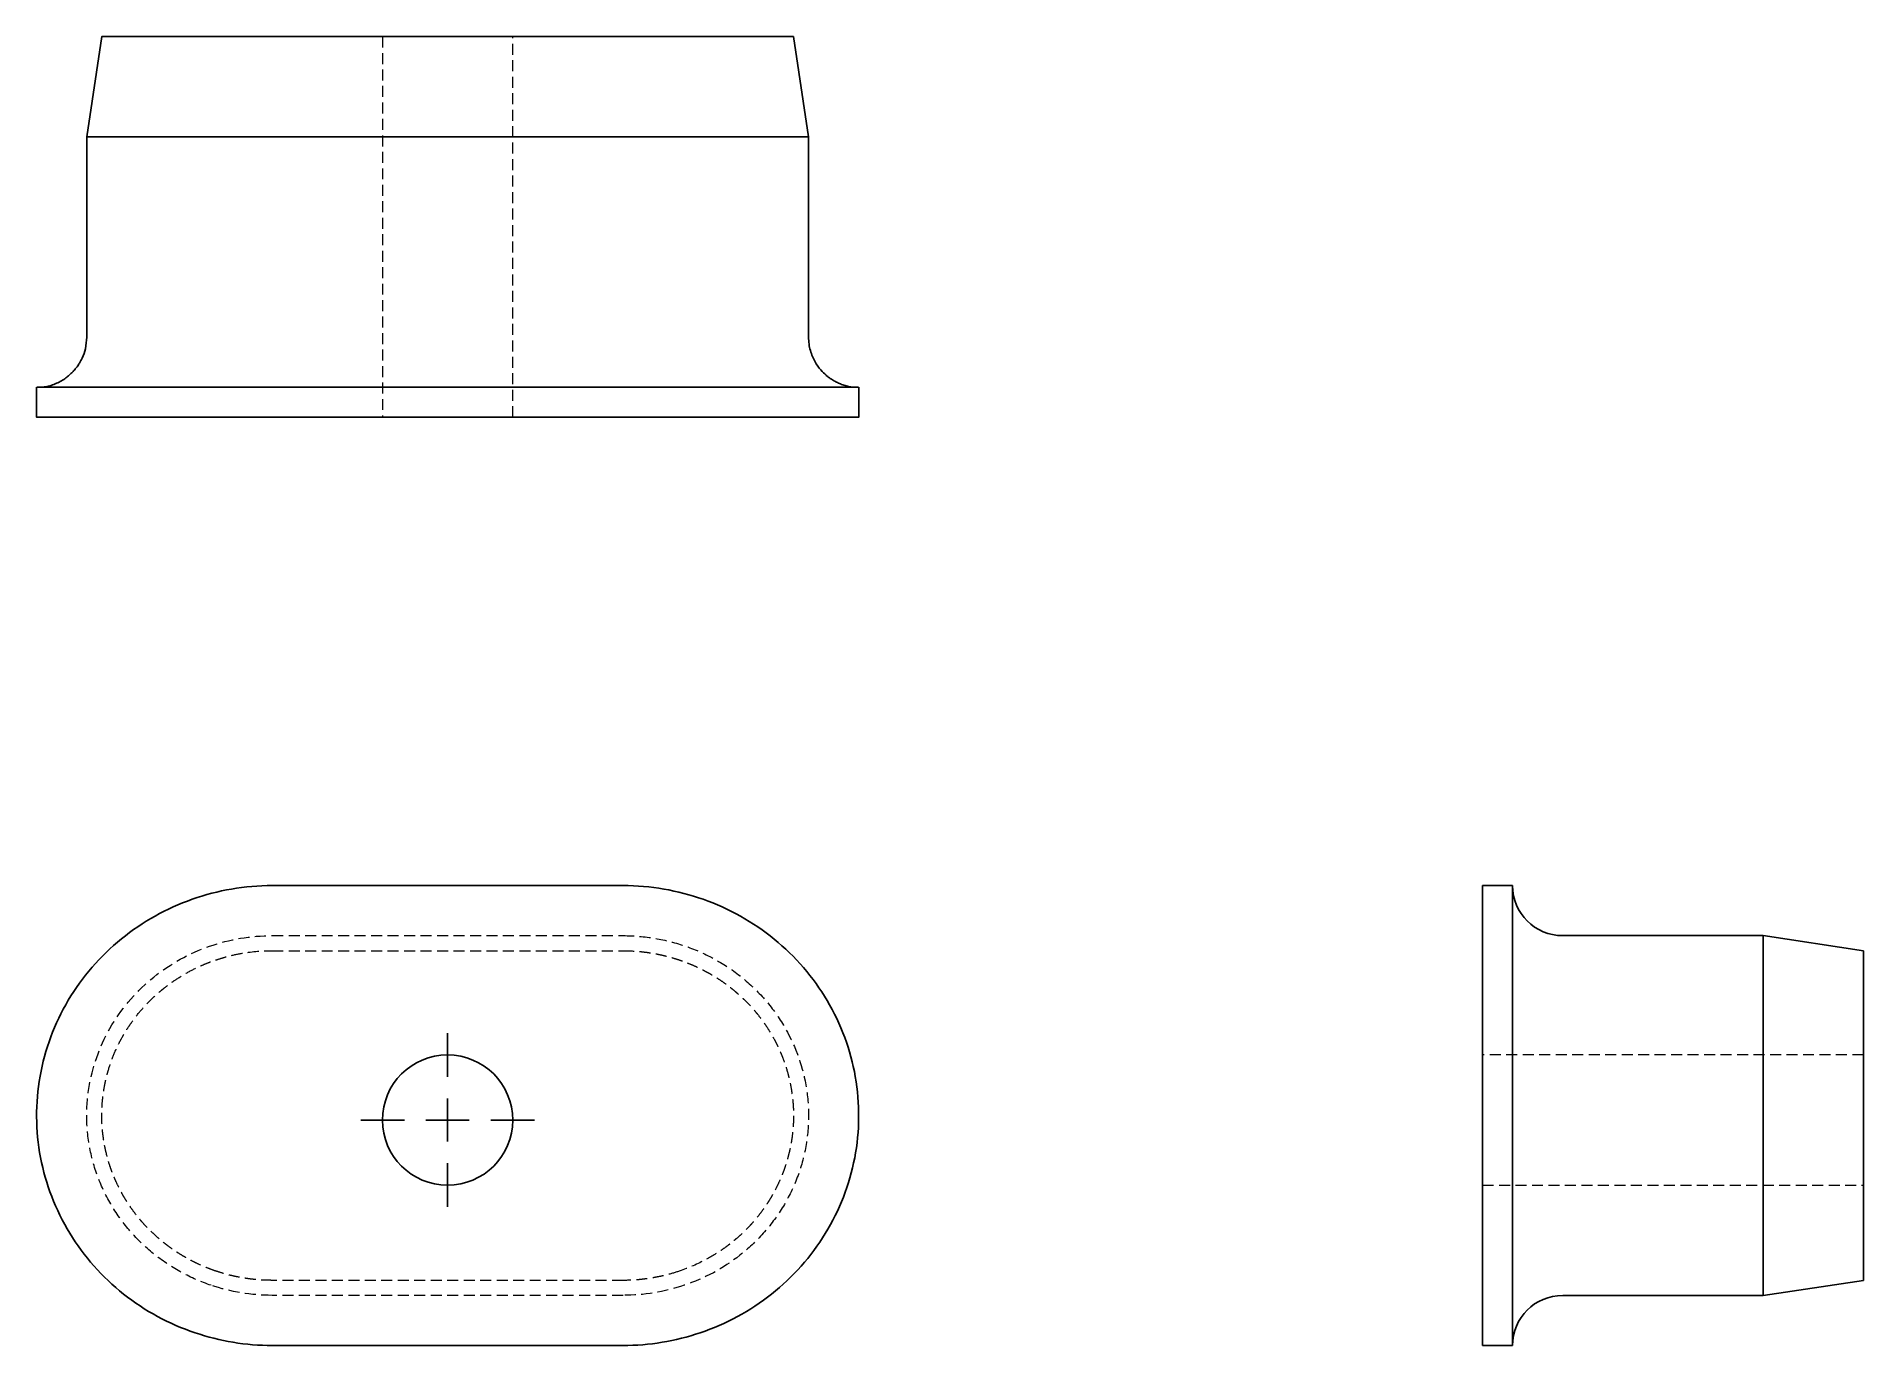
# Model space of a CAD drawing. Header units: millimetres. Extents: x 34 to 245, y 29 to 180.
import ezdxf

# ---------------------------------------------------------------- set-up
doc = ezdxf.new("R2010")
doc.units = ezdxf.units.MM
doc.linetypes.add('HIDDEN', pattern=[1.905, 1.27, -0.635])
doc.layers.add('10', color=7, linetype='Continuous')

# ---------------------------------------------------------------- blocks, each defined once
blk = doc.blocks.new('SW_CENTERMARKSYMBOL_0')
at = {"layer": '10', "color": 0}
for p, q in [((0, 5), (0, 10.03)), ((0, 0), (0, 2.5)), ((-5, 0), (-10.03, 0)), ((0, 0), (-2.5, 0)), ((0, 0), (0, -2.5)), ((0, 0), (2.5, 0)), ((5, 0), (10.03, 0)), ((0, -5), (0, -10.03))]:
    blk.add_line(p, q, dxfattribs=at)

msp = doc.modelspace()

# ---------------------------------------------------------------- linework, layer by layer
at = {"color": 7, "linetype": 'Continuous', "lineweight": 25}
for p, q in [((41.41, 180.01), (39.67, 168.43)), ((61.11, 180.01), (101.66, 180.01)), ((123.09, 168.43), (121.36, 180.01)), ((39.67, 168.43), (39.67, 145.25)), ((101.66, 168.43), (61.11, 168.43)), ((123.09, 145.25), (123.09, 168.43)), ((33.88, 139.46), (33.88, 135.99)), ((101.66, 139.46), (61.11, 139.46)), ((128.89, 135.99), (128.89, 139.46)), ((101.66, 135.99), (61.11, 135.99)), ((101.66, 81.84), (61.11, 81.84)), ((200.99, 81.84), (204.46, 81.84)), ((233.43, 76.05), (210.25, 76.05)), ((233.43, 76.05), (245.01, 74.31)), ((245.01, 36.19), (233.43, 34.46)), ((233.43, 34.46), (210.25, 34.46)), ((61.11, 28.66), (101.66, 28.66)), ((200.99, 28.66), (204.46, 28.66))]:
    msp.add_line(p, q, dxfattribs=at)
at = {"color": 7, "linetype": 'HIDDEN', "lineweight": 18}
for p, q in [((73.85, 180.01), (73.85, 135.99)), ((88.92, 135.99), (88.92, 180.01)), ((61.11, 76.05), (101.66, 76.05)), ((61.11, 74.31), (101.66, 74.31)), ((245.01, 62.26), (200.99, 62.26)), ((200.99, 47.2), (245.01, 47.2)), ((101.66, 36.19), (61.11, 36.19)), ((101.66, 34.46), (61.11, 34.46))]:
    msp.add_line(p, q, dxfattribs=at)
at = {"color": 7, "linetype": 'Continuous', "lineweight": 25}
msp.add_circle((81.38, 54.73), 7.53, dxfattribs=at)
for centre, start, end in [((210.25, 81.84), 180, 270), ((210.25, 28.66), 90, 180)]:
    msp.add_arc(centre, 5.79, start, end, dxfattribs=at)
for points, knots in [([(41.42, 180.01), (41.41, 180.01), (41.39, 180.01), (41.48, 180.01), (41.67, 180.01), (42.01, 180.01), (42.47, 180.01), (43.06, 180.01), (43.77, 180.01), (44.58, 180.01), (45.51, 180.01), (46.55, 180.01), (47.68, 180.01), (48.91, 180.01), (50.23, 180.01), (51.64, 180.01), (53.11, 180.01), (54.65, 180.01), (56.25, 180.01), (57.87, 180.01), (59.49, 180.01), (60.57, 180.01), (61.11, 180.01)], [0, 0, 0, 0, 0.00326, 0.05604, 0.106492, 0.156945, 0.20885, 0.260755, 0.311373, 0.361993, 0.413999, 0.466006, 0.517943, 0.569884, 0.623228, 0.676571, 0.730183, 0.783799, 0.83888, 0.893958, 0.946811, 1, 1, 1, 1]), ([(101.66, 180.01), (102.15, 180.01), (103.13, 180.01), (104.6, 180.01), (106.07, 180.01), (107.58, 180.01), (109.12, 180.01), (110.68, 180.01), (112.19, 180.01), (113.61, 180.01), (114.92, 180.01), (116.13, 180.01), (117.25, 180.01), (118.24, 180.01), (119.09, 180.01), (119.81, 180.01), (120.4, 180.01), (120.85, 180.01), (121.16, 180.01), (121.33, 180.01), (121.34, 180.01), (121.35, 180.01)], [0, 0, 0, 0, 0.048269, 0.096538, 0.145855, 0.195172, 0.250583, 0.305995, 0.363069, 0.420141, 0.474587, 0.529032, 0.585159, 0.641285, 0.694032, 0.746777, 0.801155, 0.855532, 0.90666, 0.957786, 1, 1, 1, 1]), ([(61.11, 168.43), (60.29, 168.43), (58.64, 168.43), (56.21, 168.43), (53.84, 168.43), (51.56, 168.43), (49.4, 168.43), (47.4, 168.43), (45.56, 168.43), (43.94, 168.43), (42.55, 168.43), (41.4, 168.43), (40.53, 168.43), (39.96, 168.43), (39.68, 168.43), (39.7, 168.43), (39.71, 168.43)], [0, 0, 0, 0, 0.074442, 0.148405, 0.222831, 0.297255, 0.371198, 0.445604, 0.520016, 0.593966, 0.668417, 0.742931, 0.816964, 0.891353, 0.965677, 1, 1, 1, 1]), ([(123.06, 168.43), (123.07, 168.43), (123.09, 168.43), (122.82, 168.43), (122.25, 168.43), (121.38, 168.43), (120.24, 168.43), (118.85, 168.43), (117.22, 168.43), (115.39, 168.43), (113.38, 168.43), (111.22, 168.43), (108.94, 168.43), (106.57, 168.43), (104.13, 168.43), (102.49, 168.43), (101.66, 168.43)], [0, 0, 0, 0, 0.032968, 0.107367, 0.181922, 0.256132, 0.330625, 0.404983, 0.479159, 0.553792, 0.628004, 0.702218, 0.776854, 0.850977, 0.92517, 1, 1, 1, 1]), ([(39.67, 145.25), (39.64, 144.8), (39.59, 143.97), (39.23, 142.97), (38.87, 142.29), (38.58, 141.85), (38.29, 141.49), (38, 141.17), (37.65, 140.85), (37.23, 140.51), (36.74, 140.18), (36.16, 139.89), (35.54, 139.65), (34.87, 139.49), (34.48, 139.47), (34.27, 139.46)], [0, 0, 0, 0, 0.12627, 0.234579, 0.294027, 0.342037, 0.382608, 0.421521, 0.470434, 0.530056, 0.600834, 0.683066, 0.776947, 0.882585, 1, 1, 1, 1]), ([(128.49, 139.46), (128.33, 139.47), (128.03, 139.48), (127.49, 139.6), (126.96, 139.77), (126.48, 139.97), (126.06, 140.19), (125.7, 140.41), (125.39, 140.63), (124.98, 140.96), (124.43, 141.51), (123.9, 142.25), (123.53, 143.02), (123.29, 143.71), (123.13, 144.46), (123.1, 144.99), (123.09, 145.25)], [0, 0, 0, 0, 0.121686, 0.226102, 0.314215, 0.386869, 0.444907, 0.489403, 0.522208, 0.551301, 0.629035, 0.732548, 0.793104, 0.858551, 0.927909, 1, 1, 1, 1]), ([(61.11, 139.46), (60.06, 139.46), (57.97, 139.46), (54.86, 139.46), (51.84, 139.46), (48.93, 139.46), (46.19, 139.46), (43.64, 139.46), (41.31, 139.46), (39.25, 139.46), (37.49, 139.46), (36.05, 139.46), (34.95, 139.46), (34.23, 139.46), (33.88, 139.46), (33.92, 139.46), (33.93, 139.46)], [0, 0, 0, 0, 0.074529, 0.148588, 0.2231, 0.297606, 0.371644, 0.446142, 0.520669, 0.594738, 0.669215, 0.743642, 0.817747, 0.892376, 0.966717, 1, 1, 1, 1]), ([(128.84, 139.46), (128.85, 139.46), (128.89, 139.46), (128.55, 139.46), (127.83, 139.46), (126.74, 139.46), (125.3, 139.46), (123.54, 139.46), (121.48, 139.46), (119.16, 139.46), (116.61, 139.46), (113.86, 139.46), (110.96, 139.46), (107.93, 139.46), (104.82, 139.46), (102.72, 139.46), (101.66, 139.46)], [0, 0, 0, 0, 0.032496, 0.10714, 0.18132, 0.255577, 0.330242, 0.404362, 0.478727, 0.553354, 0.627435, 0.70187, 0.776438, 0.850499, 0.925002, 1, 1, 1, 1]), ([(61.11, 135.99), (60.53, 135.99), (59.37, 135.99), (57.62, 135.99), (55.88, 135.99), (53.98, 135.99), (51.94, 135.99), (49.78, 135.99), (47.68, 135.99), (45.67, 135.99), (43.81, 135.99), (42.06, 135.99), (40.44, 135.99), (38.98, 135.99), (37.71, 135.99), (36.61, 135.99), (35.68, 135.99), (34.94, 135.99), (34.39, 135.99), (34.04, 135.99), (33.88, 135.99), (33.9, 135.99), (33.9, 135.99)], [0, 0, 0, 0, 0.041232, 0.082464, 0.124363, 0.166262, 0.220743, 0.275222, 0.331294, 0.387364, 0.441537, 0.49571, 0.55152, 0.607328, 0.660337, 0.713347, 0.767961, 0.822575, 0.874425, 0.926274, 0.979667, 1, 1, 1, 1]), ([(128.86, 135.99), (128.87, 135.99), (128.89, 135.99), (128.72, 135.99), (128.37, 135.99), (127.83, 135.99), (127.11, 135.99), (126.22, 135.99), (125.18, 135.99), (123.96, 135.99), (122.59, 135.99), (121.09, 135.99), (119.45, 135.99), (117.67, 135.99), (115.78, 135.99), (113.79, 135.99), (111.71, 135.99), (109.54, 135.99), (107.13, 135.99), (104.5, 135.99), (102.61, 135.99), (101.66, 135.99)], [0, 0, 0, 0, 0.023782, 0.074972, 0.126162, 0.178835, 0.231508, 0.282717, 0.333927, 0.386575, 0.439224, 0.49129, 0.543357, 0.596873, 0.65039, 0.703558, 0.756726, 0.811374, 0.866022, 0.932665, 1, 1, 1, 1]), ([(61.11, 81.84), (57.94, 81.84), (54.85, 81.31), (48.87, 79.2), (46.14, 77.68), (41.22, 73.67), (39.16, 71.3), (36.74, 67.21), (36.06, 65.8), (34.97, 62.87), (34.56, 61.34), (34, 58.23), (33.87, 56.67), (33.89, 53.53), (34.04, 51.95), (34.63, 48.85), (35.06, 47.35), (36.19, 44.42), (36.9, 42.99), (38.53, 40.3), (39.46, 39.04), (41.55, 36.69), (42.71, 35.59), (45.16, 33.64), (46.47, 32.78), (49.23, 31.27), (50.69, 30.64), (52.2, 30.13)], [0, 0, 0, 0, 0.125, 0.125, 0.25, 0.25, 0.375, 0.375, 0.4375, 0.4375, 0.5, 0.5, 0.5625, 0.5625, 0.625, 0.625, 0.6875, 0.6875, 0.75, 0.75, 0.8125, 0.8125, 0.875, 0.875, 0.9375, 0.9375, 1, 1, 1, 1]), ([(110.57, 30.13), (113.58, 31.14), (116.33, 32.64), (121.3, 36.57), (123.38, 38.92), (125.86, 42.97), (126.56, 44.37), (127.69, 47.29), (128.13, 48.81), (128.72, 51.92), (128.87, 53.47), (128.9, 56.6), (128.77, 58.19), (128.22, 61.3), (127.82, 62.81), (126.73, 65.75), (126.04, 67.19), (124.44, 69.9), (123.53, 71.17), (121.48, 73.55), (120.33, 74.66), (117.9, 76.65), (116.61, 77.53), (113.86, 79.07), (112.41, 79.73), (109.45, 80.77), (107.94, 81.17), (104.83, 81.7), (103.25, 81.84), (101.66, 81.84)], [0, 0, 0, 0, 0.125, 0.125, 0.25, 0.25, 0.3125, 0.3125, 0.375, 0.375, 0.4375, 0.4375, 0.5, 0.5, 0.5625, 0.5625, 0.625, 0.625, 0.6875, 0.6875, 0.75, 0.75, 0.8125, 0.8125, 0.875, 0.875, 0.9375, 0.9375, 1, 1, 1, 1]), ([(200.99, 30.13), (200.99, 31.14), (200.99, 32.64), (200.99, 36.57), (200.99, 38.92), (200.99, 42.97), (200.99, 44.37), (200.99, 47.29), (200.99, 48.81), (200.99, 51.92), (200.99, 53.47), (200.99, 56.6), (200.99, 58.19), (200.99, 61.3), (200.99, 62.81), (200.99, 65.75), (200.99, 67.19), (200.99, 69.9), (200.99, 71.17), (200.99, 73.55), (200.99, 74.66), (200.99, 76.65), (200.99, 77.53), (200.99, 79.07), (200.99, 79.73), (200.99, 80.77), (200.99, 81.17), (200.99, 81.7), (200.99, 81.84), (200.99, 81.84)], [0, 0, 0, 0, 0.125, 0.125, 0.25, 0.25, 0.3125, 0.3125, 0.375, 0.375, 0.4375, 0.4375, 0.5, 0.5, 0.5625, 0.5625, 0.625, 0.625, 0.6875, 0.6875, 0.75, 0.75, 0.8125, 0.8125, 0.875, 0.875, 0.9375, 0.9375, 1, 1, 1, 1]), ([(204.46, 30.13), (204.46, 31.14), (204.46, 32.64), (204.46, 36.57), (204.46, 38.92), (204.46, 42.97), (204.46, 44.37), (204.46, 47.29), (204.46, 48.81), (204.46, 51.92), (204.46, 53.47), (204.46, 56.6), (204.46, 58.19), (204.46, 61.3), (204.46, 62.81), (204.46, 65.75), (204.46, 67.19), (204.46, 69.9), (204.46, 71.17), (204.46, 73.55), (204.46, 74.66), (204.46, 76.65), (204.46, 77.53), (204.46, 79.07), (204.46, 79.73), (204.46, 80.77), (204.46, 81.17), (204.46, 81.7), (204.46, 81.84), (204.46, 81.84)], [0, 0, 0, 0, 0.125, 0.125, 0.25, 0.25, 0.3125, 0.3125, 0.375, 0.375, 0.4375, 0.4375, 0.5, 0.5, 0.5625, 0.5625, 0.625, 0.625, 0.6875, 0.6875, 0.75, 0.75, 0.8125, 0.8125, 0.875, 0.875, 0.9375, 0.9375, 1, 1, 1, 1]), ([(233.43, 35.62), (233.43, 36.41), (233.43, 37.57), (233.43, 39.86), (233.43, 40.72), (233.43, 42.55), (233.43, 43.53), (233.43, 45.64), (233.43, 46.75), (233.43, 49.04), (233.43, 50.22), (233.43, 52.65), (233.43, 53.89), (233.43, 56.35), (233.43, 57.57), (233.43, 61.24), (233.43, 63.56), (233.43, 66.76), (233.43, 67.75), (233.43, 69.6), (233.43, 70.47), (233.43, 72.02), (233.43, 72.71), (233.43, 73.9), (233.43, 74.41), (233.43, 75.22), (233.43, 75.53), (233.43, 75.94), (233.43, 76.05), (233.43, 76.05)], [0, 0, 0, 0, 0.125, 0.125, 0.1875, 0.1875, 0.25, 0.25, 0.3125, 0.3125, 0.375, 0.375, 0.4375, 0.4375, 0.5, 0.5, 0.625, 0.625, 0.6875, 0.6875, 0.75, 0.75, 0.8125, 0.8125, 0.875, 0.875, 0.9375, 0.9375, 1, 1, 1, 1]), ([(245.01, 74.31), (245.01, 74.31), (245.01, 74.28), (245.01, 74.21), (245.01, 74.18), (245.01, 74.13), (245.01, 74.11), (245.01, 74.07), (245.01, 74.05), (245.01, 74), (245.01, 73.97), (245.01, 73.92), (245.01, 73.89), (245.01, 73.8), (245.01, 73.74), (245.01, 73.6), (245.01, 73.52), (245.01, 73.4), (245.01, 73.36), (245.01, 73.27), (245.01, 73.23), (245.01, 73.14), (245.01, 73.09), (245.01, 72.99), (245.01, 72.94), (245.01, 72.78), (245.01, 72.67), (245.01, 72.5), (245.01, 72.44), (245.01, 72.32), (245.01, 72.26), (245.01, 72.13), (245.01, 72.06), (245.01, 71.93), (245.01, 71.86), (245.01, 71.73), (245.01, 71.66), (245.01, 71.52), (245.01, 71.44), (245.01, 71.22), (245.01, 71.07), (245.01, 70.76), (245.01, 70.6), (245.01, 70.35), (245.01, 70.26), (245.01, 70.09), (245.01, 70), (245.01, 69.83), (245.01, 69.74), (245.01, 69.56), (245.01, 69.46), (245.01, 69.18), (245.01, 68.99), (245.01, 68.7), (245.01, 68.6), (245.01, 68.4), (245.01, 68.29), (245.01, 67.99), (245.01, 67.78), (245.01, 67.46), (245.01, 67.35), (245.01, 67.13), (245.01, 67.03), (245.01, 66.7), (245.01, 66.47), (245.01, 66.02), (245.01, 65.79), (245.01, 65.32), (245.01, 65.08), (245.01, 64.59), (245.01, 64.35), (245.01, 63.97), (245.01, 63.85), (245.01, 63.59), (245.01, 63.47), (245.01, 63.08), (245.01, 62.82), (245.01, 62.3), (245.01, 62.04), (245.01, 61.25), (245.01, 60.72), (245.01, 59.9), (245.01, 59.63), (245.01, 59.08), (245.01, 58.8), (245.01, 58.24), (245.01, 57.96), (245.01, 57.4), (245.01, 57.12), (245.01, 56.55), (245.01, 56.27), (245.01, 55.85), (245.01, 55.7), (245.01, 55.42), (245.01, 55.28), (245.01, 55), (245.01, 54.86), (245.01, 54.58), (245.01, 54.44), (245.01, 54.02), (245.01, 53.74), (245.01, 53.18), (245.01, 52.9), (245.01, 52.48), (245.01, 52.34), (245.01, 52.06), (245.01, 51.92), (245.01, 51.64), (245.01, 51.5), (245.01, 51.22), (245.01, 51.08), (245.01, 50.67), (245.01, 50.39), (245.01, 49.85), (245.01, 49.58), (245.01, 49.18), (245.01, 49.05), (245.01, 48.78), (245.01, 48.65), (245.01, 48.39), (245.01, 48.26), (245.01, 48), (245.01, 47.87), (245.01, 47.49), (245.01, 47.23), (245.01, 46.73), (245.01, 46.48), (245.01, 46.11), (245.01, 45.98), (245.01, 45.8), (245.01, 45.74), (245.01, 45.62), (245.01, 45.56), (245.01, 45.44), (245.01, 45.38), (245.01, 45.26), (245.01, 45.2), (245.01, 45.02), (245.01, 44.9), (245.01, 44.55), (245.01, 44.31), (245.01, 43.86), (245.01, 43.64), (245.01, 43.31), (245.01, 43.21), (245.01, 42.99), (245.01, 42.89), (245.01, 42.68), (245.01, 42.57), (245.01, 42.37), (245.01, 42.27), (245.01, 41.97), (245.01, 41.77), (245.01, 41.38), (245.01, 41.2), (245.01, 40.92), (245.01, 40.83), (245.01, 40.65), (245.01, 40.56), (245.01, 40.38), (245.01, 40.29), (245.01, 40.12), (245.01, 40.04), (245.01, 39.79), (245.01, 39.63), (245.01, 39.17), (245.01, 38.88), (245.01, 38.08), (245.01, 37.63), (245.01, 37.26)], [0, 0, 0, 0, 0.000291056, 0.000291056, 0.000436584, 0.000436584, 0.000509348, 0.000509348, 0.000582112, 0.000582112, 0.000654876, 0.000654876, 0.00072764, 0.00072764, 0.000873168, 0.000873168, 0.001018696, 0.001018696, 0.00109146, 0.00109146, 0.001164224, 0.001164224, 0.001236988, 0.001236988, 0.001309752, 0.001309752, 0.00145528, 0.00145528, 0.001528044, 0.001528044, 0.001600808, 0.001600808, 0.001673572, 0.001673572, 0.001746336, 0.001746336, 0.0018191, 0.0018191, 0.001891864, 0.001891864, 0.002037392, 0.002037392, 0.00218292, 0.00218292, 0.002255684, 0.002255684, 0.002328448, 0.002328448, 0.002401212, 0.002401212, 0.002473976, 0.002473976, 0.002619504, 0.002619504, 0.002692268, 0.002692268, 0.002765032, 0.002765032, 0.00291056, 0.00291056, 0.002983324, 0.002983324, 0.003056088, 0.003056088, 0.003201616, 0.003201616, 0.003347144, 0.003347144, 0.003492672, 0.003492672, 0.0036382, 0.0036382, 0.003710964, 0.003710964, 0.003783728, 0.003783728, 0.003929256, 0.003929256, 0.004074784, 0.004074784, 0.00436584, 0.00436584, 0.004511368, 0.004511368, 0.004656896, 0.004656896, 0.004802424, 0.004802424, 0.004947952, 0.004947952, 0.00509348, 0.00509348, 0.005166244, 0.005166244, 0.005239008, 0.005239008, 0.005311772, 0.005311772, 0.005384536, 0.005384536, 0.005530064, 0.005530064, 0.005675592, 0.005675592, 0.005748356, 0.005748356, 0.00582112, 0.00582112, 0.005893884, 0.005893884, 0.005966648, 0.005966648, 0.006112176, 0.006112176, 0.006257704, 0.006257704, 0.006330468, 0.006330468, 0.006403232, 0.006403232, 0.006475996, 0.006475996, 0.00654876, 0.00654876, 0.006694288, 0.006694288, 0.006839816, 0.006839816, 0.00691258, 0.00691258, 0.006948962, 0.006948962, 0.006985344, 0.006985344, 0.007021726, 0.007021726, 0.007058108, 0.007058108, 0.007130872, 0.007130872, 0.0072764, 0.0072764, 0.007421928, 0.007421928, 0.007494692, 0.007494692, 0.007567456, 0.007567456, 0.00764022, 0.00764022, 0.007712984, 0.007712984, 0.007858512, 0.007858512, 0.00800404, 0.00800404, 0.008076804, 0.008076804, 0.008149568, 0.008149568, 0.008222332, 0.008222332, 0.008295096, 0.008295096, 0.008440624, 0.008440624, 0.00873168, 0.00873168, 0.009313792, 0.009313792, 0.009313792, 0.009313792]), ([(245.01, 37.26), (245.01, 37.08), (245.01, 36.93), (245.01, 36.73), (245.01, 36.67), (245.01, 36.56), (245.01, 36.51), (245.01, 36.42), (245.01, 36.38), (245.01, 36.31), (245.01, 36.28), (245.01, 36.22), (245.01, 36.19), (245.01, 36.19)], [0, 0, 0, 0, 0.000285427, 0.000285427, 0.000428141, 0.000428141, 0.000570855, 0.000570855, 0.000713568, 0.000713568, 0.000856282, 0.000856282, 0.001141709, 0.001141709, 0.001141709, 0.001141709])]:
    msp.add_open_spline(points, degree=3, knots=knots, dxfattribs=at)
at = {"color": 7, "linetype": 'HIDDEN', "lineweight": 18}
for points, knots in [([(54.05, 35.62), (52.88, 36.01), (51.73, 36.51), (49.56, 37.69), (48.54, 38.36), (46.61, 39.89), (45.7, 40.75), (44.06, 42.59), (43.33, 43.57), (42.04, 45.68), (41.48, 46.8), (40.6, 49.09), (40.26, 50.27), (39.8, 52.7), (39.68, 53.94), (39.67, 56.39), (39.77, 57.62), (40.44, 61.28), (41.31, 63.59), (43.87, 67.85), (45.49, 69.7), (49.36, 72.82), (51.51, 74), (56.2, 75.64), (58.62, 76.05), (61.11, 76.05)], [0, 0, 0, 0, 0.0625, 0.0625, 0.125, 0.125, 0.1875, 0.1875, 0.25, 0.25, 0.3125, 0.3125, 0.375, 0.375, 0.4375, 0.4375, 0.5, 0.5, 0.625, 0.625, 0.75, 0.75, 0.875, 0.875, 1, 1, 1, 1]), ([(101.66, 76.05), (102.9, 76.05), (104.15, 75.94), (106.57, 75.53), (107.76, 75.22), (110.09, 74.41), (111.23, 73.9), (113.38, 72.71), (114.4, 72.02), (116.32, 70.47), (117.22, 69.6), (118.84, 67.75), (119.56, 66.76), (121.47, 63.56), (122.34, 61.24), (123, 57.57), (123.1, 56.35), (123.09, 53.89), (122.96, 52.65), (122.5, 50.22), (122.16, 49.04), (121.27, 46.75), (120.71, 45.64), (119.41, 43.53), (118.68, 42.55), (117.04, 40.72), (116.13, 39.86), (113.22, 37.57), (111.07, 36.41), (108.71, 35.62)], [0, 0, 0, 0, 0.0625, 0.0625, 0.125, 0.125, 0.1875, 0.1875, 0.25, 0.25, 0.3125, 0.3125, 0.375, 0.375, 0.5, 0.5, 0.5625, 0.5625, 0.625, 0.625, 0.6875, 0.6875, 0.75, 0.75, 0.8125, 0.8125, 0.875, 0.875, 1, 1, 1, 1]), ([(54.61, 37.26), (54.34, 37.35), (54.07, 37.45), (53.54, 37.66), (53.28, 37.76), (52.76, 37.99), (52.5, 38.11), (52.11, 38.3), (51.99, 38.36), (51.73, 38.49), (51.61, 38.56), (51.36, 38.69), (51.24, 38.76), (50.99, 38.9), (50.87, 38.97), (50.51, 39.19), (50.27, 39.34), (49.8, 39.65), (49.57, 39.81), (49.22, 40.05), (49.11, 40.14), (48.89, 40.31), (48.77, 40.39), (48.55, 40.57), (48.44, 40.66), (48.22, 40.84), (48.12, 40.93), (47.79, 41.21), (47.58, 41.4), (47.17, 41.79), (46.97, 41.99), (46.67, 42.29), (46.57, 42.39), (46.38, 42.6), (46.28, 42.7), (46.09, 42.92), (46, 43.02), (45.82, 43.24), (45.73, 43.34), (45.46, 43.67), (45.29, 43.89), (44.95, 44.35), (44.79, 44.57), (44.55, 44.93), (44.48, 45.04), (44.32, 45.28), (44.25, 45.4), (44.1, 45.64), (44.03, 45.76), (43.88, 46.01), (43.81, 46.13), (43.61, 46.5), (43.48, 46.76), (43.22, 47.27), (43.1, 47.52), (42.93, 47.91), (42.88, 48.04), (42.77, 48.3), (42.72, 48.43), (42.61, 48.69), (42.56, 48.83), (42.47, 49.09), (42.42, 49.22), (42.29, 49.62), (42.2, 49.89), (42.05, 50.43), (41.98, 50.71), (41.88, 51.12), (41.85, 51.26), (41.79, 51.53), (41.76, 51.67), (41.71, 51.95), (41.68, 52.09), (41.64, 52.37), (41.62, 52.51), (41.56, 52.94), (41.52, 53.22), (41.47, 53.78), (41.45, 54.06), (41.43, 54.49), (41.42, 54.63), (41.41, 54.91), (41.41, 55.05), (41.41, 55.33), (41.41, 55.47), (41.42, 55.75), (41.42, 55.89), (41.44, 56.31), (41.46, 56.6), (41.51, 57.16), (41.54, 57.44), (41.62, 58), (41.66, 58.28), (41.74, 58.7), (41.76, 58.84), (41.82, 59.12), (41.85, 59.26), (41.95, 59.67), (42.02, 59.95), (42.24, 60.76), (42.42, 61.3), (42.82, 62.35), (43.04, 62.87), (43.41, 63.63), (43.54, 63.88), (43.81, 64.37), (43.95, 64.62), (44.25, 65.11), (44.4, 65.35), (44.72, 65.82), (44.88, 66.05), (45.38, 66.74), (45.73, 67.17), (46.47, 68.02), (46.86, 68.42), (47.47, 69.01), (47.68, 69.2), (48, 69.48), (48.11, 69.57), (48.33, 69.75), (48.44, 69.84), (48.77, 70.11), (49, 70.28), (49.45, 70.62), (49.69, 70.78), (50.39, 71.25), (50.87, 71.54), (51.85, 72.09), (52.36, 72.34), (53.13, 72.68), (53.39, 72.79), (53.92, 73), (54.19, 73.09), (54.72, 73.28), (55, 73.37), (55.54, 73.53), (55.81, 73.61), (56.63, 73.82), (57.18, 73.94), (58.84, 74.22), (59.97, 74.31), (61.11, 74.31)], [0, 0, 0, 0, 0.00014557, 0.00014557, 0.000291139, 0.000291139, 0.000436709, 0.000436709, 0.000509494, 0.000509494, 0.000582279, 0.000582279, 0.000655064, 0.000655064, 0.000727849, 0.000727849, 0.000873418, 0.000873418, 0.001018988, 0.001018988, 0.001091773, 0.001091773, 0.001164558, 0.001164558, 0.001237343, 0.001237343, 0.001310128, 0.001310128, 0.001455697, 0.001455697, 0.001601267, 0.001601267, 0.001674052, 0.001674052, 0.001746837, 0.001746837, 0.001819622, 0.001819622, 0.001892407, 0.001892407, 0.002037976, 0.002037976, 0.002183546, 0.002183546, 0.002256331, 0.002256331, 0.002329116, 0.002329116, 0.002401901, 0.002401901, 0.002474686, 0.002474686, 0.002620255, 0.002620255, 0.002765825, 0.002765825, 0.00283861, 0.00283861, 0.002911395, 0.002911395, 0.00298418, 0.00298418, 0.003056965, 0.003056965, 0.003202534, 0.003202534, 0.003348104, 0.003348104, 0.003420889, 0.003420889, 0.003493674, 0.003493674, 0.003566459, 0.003566459, 0.003639243, 0.003639243, 0.003784813, 0.003784813, 0.003930383, 0.003930383, 0.004003168, 0.004003168, 0.004075953, 0.004075953, 0.004148738, 0.004148738, 0.004221522, 0.004221522, 0.004367092, 0.004367092, 0.004512662, 0.004512662, 0.004658232, 0.004658232, 0.004731017, 0.004731017, 0.004803801, 0.004803801, 0.004949371, 0.004949371, 0.005240511, 0.005240511, 0.00553165, 0.00553165, 0.00567722, 0.00567722, 0.00582279, 0.00582279, 0.005968359, 0.005968359, 0.006113929, 0.006113929, 0.006405069, 0.006405069, 0.006696208, 0.006696208, 0.006841778, 0.006841778, 0.006914563, 0.006914563, 0.006987347, 0.006987347, 0.007132917, 0.007132917, 0.007278487, 0.007278487, 0.007569626, 0.007569626, 0.007860766, 0.007860766, 0.008006336, 0.008006336, 0.008151905, 0.008151905, 0.008297475, 0.008297475, 0.008443045, 0.008443045, 0.008734184, 0.008734184, 0.009316463, 0.009316463, 0.009316463, 0.009316463]), ([(101.66, 74.31), (102.23, 74.31), (102.8, 74.28), (103.65, 74.21), (103.93, 74.18), (104.36, 74.13), (104.5, 74.11), (104.78, 74.07), (104.92, 74.05), (105.2, 74), (105.34, 73.97), (105.62, 73.92), (105.75, 73.89), (106.17, 73.8), (106.44, 73.74), (106.99, 73.6), (107.26, 73.52), (107.66, 73.4), (107.8, 73.36), (108.07, 73.27), (108.2, 73.23), (108.46, 73.14), (108.6, 73.09), (108.86, 72.99), (108.99, 72.94), (109.39, 72.78), (109.65, 72.67), (110.04, 72.5), (110.17, 72.44), (110.42, 72.32), (110.55, 72.26), (110.81, 72.13), (110.93, 72.06), (111.18, 71.93), (111.31, 71.86), (111.56, 71.73), (111.68, 71.66), (111.92, 71.52), (112.05, 71.44), (112.41, 71.22), (112.64, 71.07), (113.11, 70.76), (113.34, 70.6), (113.68, 70.35), (113.8, 70.26), (114.02, 70.09), (114.13, 70), (114.35, 69.83), (114.46, 69.74), (114.67, 69.56), (114.78, 69.46), (115.1, 69.18), (115.31, 68.99), (115.62, 68.7), (115.72, 68.6), (115.92, 68.4), (116.02, 68.29), (116.32, 67.99), (116.51, 67.78), (116.79, 67.46), (116.88, 67.35), (117.06, 67.13), (117.15, 67.03), (117.41, 66.7), (117.58, 66.47), (117.91, 66.02), (118.08, 65.79), (118.39, 65.32), (118.54, 65.08), (118.83, 64.59), (118.97, 64.35), (119.17, 63.97), (119.24, 63.85), (119.37, 63.59), (119.43, 63.47), (119.62, 63.08), (119.74, 62.82), (119.96, 62.3), (120.07, 62.04), (120.36, 61.25), (120.54, 60.72), (120.76, 59.9), (120.83, 59.63), (120.96, 59.08), (121.01, 58.8), (121.11, 58.24), (121.16, 57.96), (121.23, 57.4), (121.26, 57.12), (121.31, 56.55), (121.33, 56.27), (121.35, 55.85), (121.35, 55.7), (121.36, 55.42), (121.36, 55.28), (121.36, 55), (121.35, 54.86), (121.34, 54.58), (121.34, 54.44), (121.32, 54.02), (121.3, 53.74), (121.24, 53.18), (121.21, 52.9), (121.15, 52.48), (121.13, 52.34), (121.08, 52.06), (121.05, 51.92), (121, 51.64), (120.97, 51.5), (120.91, 51.22), (120.88, 51.08), (120.78, 50.67), (120.71, 50.39), (120.55, 49.85), (120.47, 49.58), (120.33, 49.18), (120.29, 49.05), (120.19, 48.78), (120.14, 48.65), (120.04, 48.39), (119.99, 48.26), (119.88, 48), (119.82, 47.87), (119.65, 47.49), (119.53, 47.23), (119.28, 46.73), (119.15, 46.48), (118.94, 46.11), (118.87, 45.98), (118.76, 45.8), (118.73, 45.74), (118.65, 45.62), (118.62, 45.56), (118.54, 45.44), (118.51, 45.38), (118.43, 45.26), (118.39, 45.2), (118.28, 45.02), (118.2, 44.9), (117.96, 44.55), (117.79, 44.31), (117.46, 43.86), (117.28, 43.64), (117.02, 43.31), (116.93, 43.21), (116.74, 42.99), (116.65, 42.89), (116.46, 42.68), (116.37, 42.57), (116.18, 42.37), (116.08, 42.27), (115.79, 41.97), (115.58, 41.77), (115.17, 41.38), (114.96, 41.2), (114.64, 40.92), (114.53, 40.83), (114.31, 40.65), (114.2, 40.56), (113.98, 40.38), (113.87, 40.29), (113.64, 40.12), (113.52, 40.04), (113.18, 39.79), (112.95, 39.63), (112.24, 39.17), (111.76, 38.88), (110.27, 38.08), (109.24, 37.63), (108.16, 37.26)], [0, 0, 0, 0, 0.000291056, 0.000291056, 0.000436584, 0.000436584, 0.000509348, 0.000509348, 0.000582112, 0.000582112, 0.000654876, 0.000654876, 0.00072764, 0.00072764, 0.000873168, 0.000873168, 0.001018696, 0.001018696, 0.00109146, 0.00109146, 0.001164224, 0.001164224, 0.001236988, 0.001236988, 0.001309752, 0.001309752, 0.00145528, 0.00145528, 0.001528044, 0.001528044, 0.001600808, 0.001600808, 0.001673572, 0.001673572, 0.001746336, 0.001746336, 0.0018191, 0.0018191, 0.001891864, 0.001891864, 0.002037392, 0.002037392, 0.00218292, 0.00218292, 0.002255684, 0.002255684, 0.002328448, 0.002328448, 0.002401212, 0.002401212, 0.002473976, 0.002473976, 0.002619504, 0.002619504, 0.002692268, 0.002692268, 0.002765032, 0.002765032, 0.00291056, 0.00291056, 0.002983324, 0.002983324, 0.003056088, 0.003056088, 0.003201616, 0.003201616, 0.003347144, 0.003347144, 0.003492672, 0.003492672, 0.0036382, 0.0036382, 0.003710964, 0.003710964, 0.003783728, 0.003783728, 0.003929256, 0.003929256, 0.004074784, 0.004074784, 0.00436584, 0.00436584, 0.004511368, 0.004511368, 0.004656896, 0.004656896, 0.004802424, 0.004802424, 0.004947952, 0.004947952, 0.00509348, 0.00509348, 0.005166244, 0.005166244, 0.005239008, 0.005239008, 0.005311772, 0.005311772, 0.005384536, 0.005384536, 0.005530064, 0.005530064, 0.005675592, 0.005675592, 0.005748356, 0.005748356, 0.00582112, 0.00582112, 0.005893884, 0.005893884, 0.005966648, 0.005966648, 0.006112176, 0.006112176, 0.006257704, 0.006257704, 0.006330468, 0.006330468, 0.006403232, 0.006403232, 0.006475996, 0.006475996, 0.00654876, 0.00654876, 0.006694288, 0.006694288, 0.006839816, 0.006839816, 0.00691258, 0.00691258, 0.006948962, 0.006948962, 0.006985344, 0.006985344, 0.007021726, 0.007021726, 0.007058108, 0.007058108, 0.007130872, 0.007130872, 0.0072764, 0.0072764, 0.007421928, 0.007421928, 0.007494692, 0.007494692, 0.007567456, 0.007567456, 0.00764022, 0.00764022, 0.007712984, 0.007712984, 0.007858512, 0.007858512, 0.00800404, 0.00800404, 0.008076804, 0.008076804, 0.008149568, 0.008149568, 0.008222332, 0.008222332, 0.008295096, 0.008295096, 0.008440624, 0.008440624, 0.00873168, 0.00873168, 0.009313792, 0.009313792, 0.009313792, 0.009313792]), ([(61.11, 36.19), (60.95, 36.2), (60.64, 36.2), (60.16, 36.21), (59.69, 36.24), (59.22, 36.28), (58.75, 36.33), (58.28, 36.39), (57.7, 36.48), (57, 36.61), (56.19, 36.79), (55.4, 37.01), (54.87, 37.18), (54.61, 37.26)], [0, 0, 0, 0, 0.0715089, 0.1429239, 0.2142835, 0.2856263, 0.356991, 0.4284161, 0.4999402, 0.6252027, 0.7501607, 0.8750233, 1, 1, 1, 1]), ([(108.16, 37.26), (107.64, 37.08), (107.11, 36.93), (106.31, 36.73), (106.04, 36.67), (105.5, 36.56), (105.23, 36.51), (104.68, 36.42), (104.41, 36.38), (103.86, 36.31), (103.59, 36.28), (102.76, 36.22), (102.21, 36.19), (101.66, 36.19)], [0, 0, 0, 0, 0.000285427, 0.000285427, 0.000428141, 0.000428141, 0.000570855, 0.000570855, 0.000713568, 0.000713568, 0.000856282, 0.000856282, 0.001141709, 0.001141709, 0.001141709, 0.001141709])]:
    msp.add_open_spline(points, degree=3, knots=knots, dxfattribs=at)
for points in [[(61.11, 34.46), (58.71, 34.46), (56.32, 34.85), (54.05, 35.62)], [(108.71, 35.62), (106.44, 34.85), (104.06, 34.46), (101.66, 34.46)]]:
    msp.add_open_spline(points, degree=3, dxfattribs=at)
at = {"color": 7, "linetype": 'Continuous', "lineweight": 25}
for points in [[(233.43, 34.46), (233.43, 34.46), (233.43, 34.85), (233.43, 35.62)], [(52.2, 30.13), (55.07, 29.16), (58.08, 28.66), (61.11, 28.66)], [(101.66, 28.66), (104.69, 28.66), (107.7, 29.16), (110.57, 30.13)], [(200.99, 28.66), (200.99, 28.66), (200.99, 29.16), (200.99, 30.13)], [(204.46, 28.66), (204.46, 28.66), (204.46, 29.16), (204.46, 30.13)]]:
    msp.add_open_spline(points, degree=3, dxfattribs=at)

# ---------------------------------------------------------------- block references
at = {"layer": '10'}
msp.add_blockref('SW_CENTERMARKSYMBOL_0', (81.38, 54.73), dxfattribs=at)

doc.saveas('drawing.dxf')
